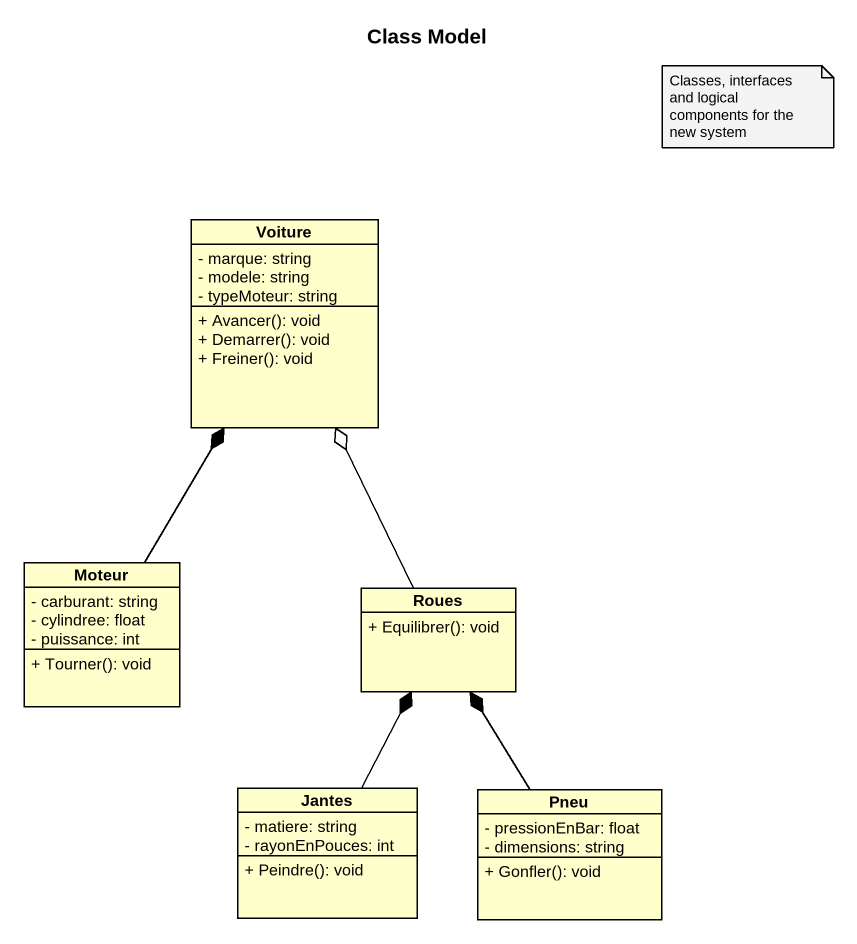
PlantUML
@startuml
title Class Model
hide circle
hide empty members
skinparam classAttributeIconSize 0
class Voiture {
  - marque: string
  - modele: string
  - typeMoteur: string
  + Avancer(): void
  + Demarrer(): void
  + Freiner(): void
}
class Moteur {
  - carburant: string
  - cylindree: float
  - puissance: int
  + Tourner(): void
}
class Roues {
  + Equilibrer(): void
}
class Jantes {
  - matiere: string
  - rayonEnPouces: int
  + Peindre(): void
}
class Pneu {
  - pressionEnBar: float
  - dimensions: string
  + Gonfler(): void
}
Moteur -up-* Voiture
Roues -up-o Voiture
Jantes -up-* Roues
Pneu -up-* Roues
note as N1
  Classes, interfaces and logical components for the new system
end note
@enduml
